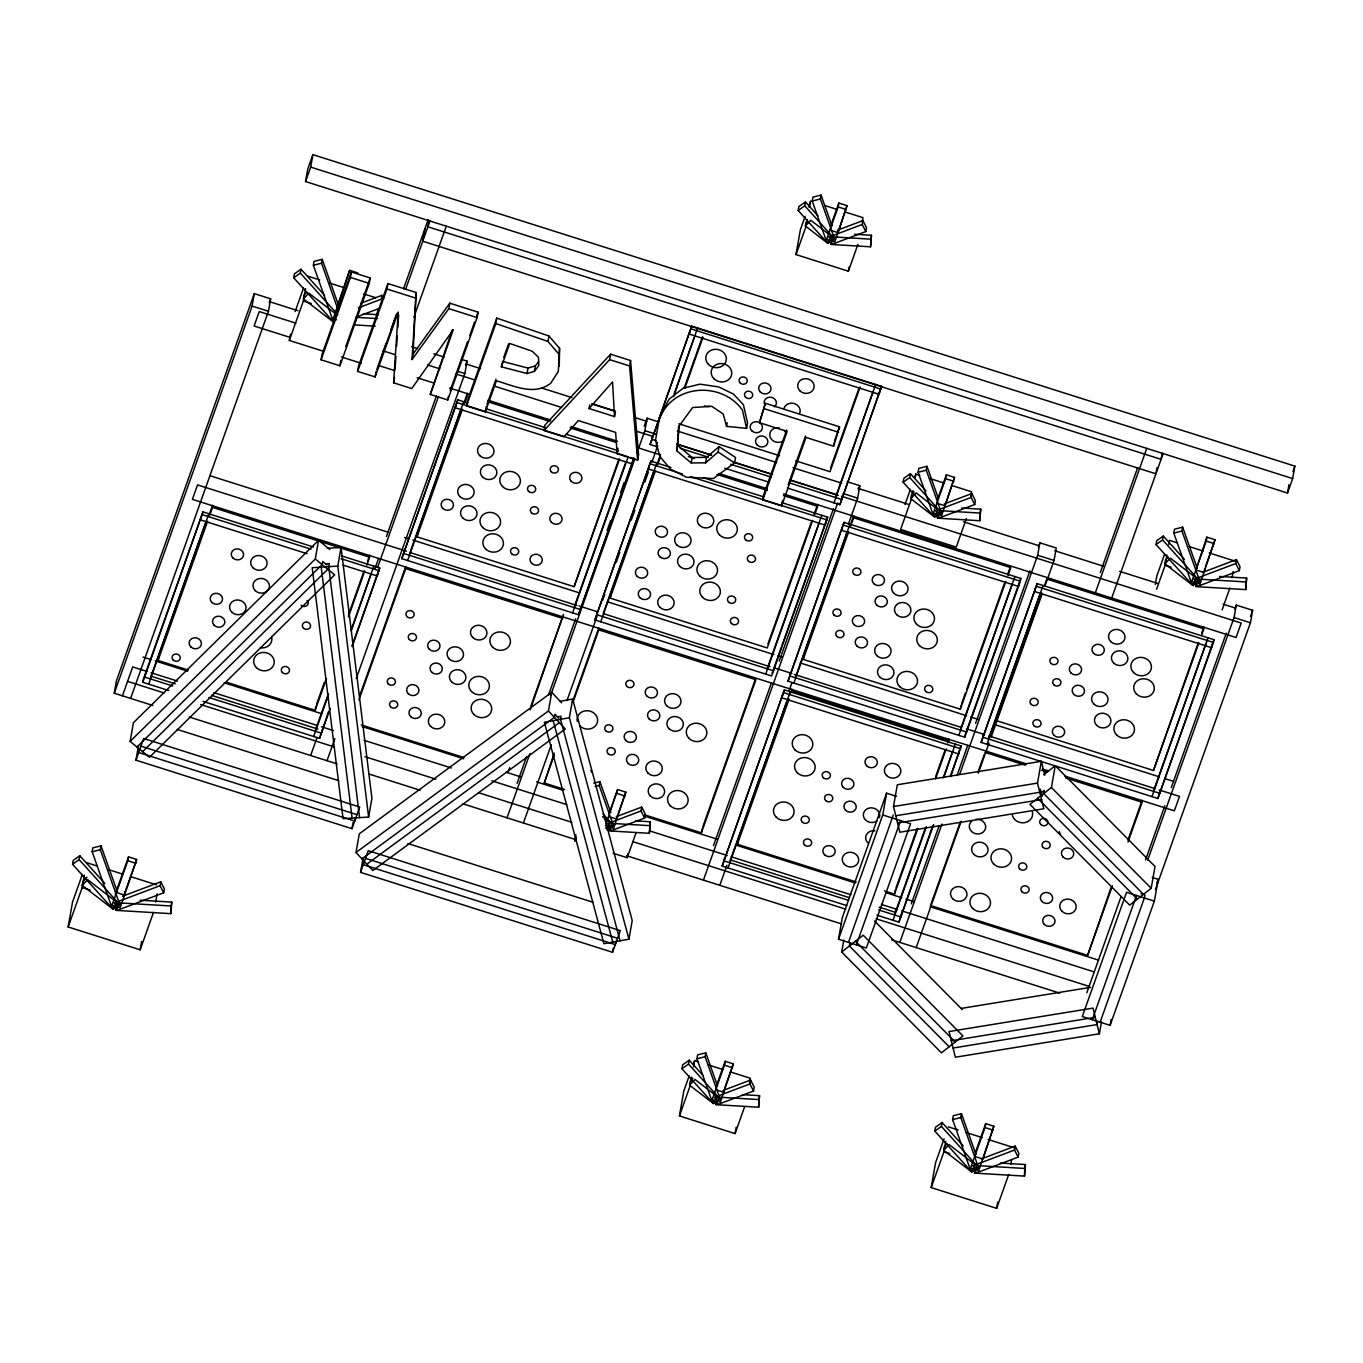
<?xml version="1.0" encoding="UTF-8"?>
<svg xmlns="http://www.w3.org/2000/svg" width="1363" height="1363" viewBox="0 0 1363 1363"><rect width="100%" height="100%" fill="white"/><g stroke="black" fill="none" stroke-linecap="round" stroke-linejoin="round"><path stroke-width="1.5" d="M559.563 348.349L558.302 371.554L550.635 383.327C534.177 396.139 513.834 385.712 496.405 380.822L485.33 411.899L466.487 405.918L467.441 400.466L496.779 318.09L548.999 336.031L559.563 348.349L559.256 366.119M171.789 902.102L170.869 913.653L115.94 910.365L116.162 902.715L171.108 905.986L171.789 902.102L140.099 900.21M170.869 913.653L171.108 905.986M649.572 825.654L609.636 823.269L609.397 830.919L649.35 833.304L650.27 821.753L635.55 820.884M650.27 821.753L649.35 833.304M759.566 1095.665L758.646 1107.216L716.205 1104.694L716.427 1097.028L758.884 1099.566L759.566 1095.665L742.579 1094.659M758.646 1107.216L758.884 1099.566M870.77 239.155L830.817 236.77L830.595 244.42L870.548 246.805L871.451 235.254L854.635 234.249M871.451 235.254L870.548 246.805M980.747 509.166L979.844 520.717L937.386 518.179L937.625 510.529L980.065 513.067L980.747 509.166L961.648 508.024M979.844 520.717L980.065 513.067M1025.436 1164.547L1024.516 1176.099L974.579 1173.117L974.801 1165.467L1024.737 1168.449L1025.436 1164.547L1000.459 1163.065M1024.516 1176.099L1024.737 1168.449M1245.935 581.95L1195.998 578.968L1195.76 586.618L1245.714 589.6L1246.617 578.048L1219.561 576.447M1246.617 578.048L1245.714 589.6M412.086 359.508L416.124 292.5L387.91 283.555L358.588 365.931L357.617 371.383L375.132 376.938L398.217 312.093L393.6 382.799L411.745 388.557L453.351 329.573L430.265 394.435L447.78 399.972L477.101 317.596L478.072 312.161L449.807 303.182L413.04 354.073L412.086 359.508L448.836 308.634L449.807 303.182M413.04 354.073L416.124 292.5M677.002 451.051L678.57 426.789L692.608 407.537L711.793 406.31L723.242 414.062L726.547 426.363L746.6 428.357L747.554 422.905L743.414 404.709L733.498 394.094L718.778 386.939L700.037 384.162L683.084 388.285L669.182 399.103L659.675 416.414L655.518 440.198L659.76 456.315L670.392 469.042L686.339 477.22L713.462 478.532L734.572 462.926L735.526 457.491L719.068 446.57L706.579 457.372L705.625 462.824L691.194 462.943L677.002 451.051L679.268 425.375M395.1 369.032L395.917 356.561M396.599 346.151L397.28 335.758M397.826 327.444L398.643 314.955M79.804 855.725L79.122 859.61L119.348 904.197L112.754 908.882L72.546 864.278L73.227 860.394L79.804 855.725L104.781 883.394M153.491 912.375L140.168 949.807L68.15 926.959L72.529 902.067L82.359 874.484M152.86 705.472L114.253 693.222L116.451 680.767L254.302 293.624L270.658 298.821L268.477 311.275L130.609 698.401M82.206 885.388L87.658 879.663L118.785 903.686L113.333 909.411L82.206 885.388L82.904 881.486L86.993 877.193M68.15 926.959L82.189 887.552L84.37 875.114M101.015 845.827L100.334 849.711L120.131 905.509L111.97 907.571L92.173 851.773L92.854 847.871L101.015 845.827L117.286 891.658M318.584 540.31L315.296 558.983L334.668 574.845L149.487 757.266L130.132 741.404L133.421 722.731L318.584 540.31L329.88 549.562M168.808 690.547L142.791 682.301L143.285 679.507L202.968 511.926L313.473 546.989M145.142 674.293L144.648 677.104L172.777 686.015M135.959 760.162L143.66 738.49L359.696 807.032L351.978 828.687L135.959 760.162L138.515 745.646M139.23 749.394L138.685 752.512L354.704 821.037L355.249 817.919M117.167 888.642L116.485 892.526L124.68 895.133L125.362 891.232L123.42 896.684M188.264 670.085L158.04 660.493L158.755 656.455M115.94 910.365L116.622 906.48M127.815 860.752L128.497 856.867L136.675 859.457L120.148 907.843L111.97 905.236L127.815 860.752L135.993 863.341M201.111 517.139L200.617 519.933L307.067 553.702M142.791 682.301L202.968 511.926M208.846 513.8L148.686 684.175M114.253 693.222L252.104 306.079L254.302 293.624M140.168 949.807L141.616 941.509M155.655 902.102L157.12 893.804M160.084 885.694L114.253 902.988L117.848 910.092L163.679 892.782L160.084 885.694L160.766 881.81L122.585 896.224M163.679 892.782L164.361 888.897L160.766 881.81M305.551 181.552L307.748 169.097L312.894 154.649L1294.85 466.129L1292.652 478.583L1287.507 493.031L305.551 181.552L310.696 167.104L312.894 154.649M333.952 322.367L293.727 277.779L294.408 273.895L301.002 269.227L324.581 295.362M293.727 277.779L300.32 273.111L301.002 269.227M323.338 351.245L289.331 340.46L290.438 334.242M334.514 322.895L303.404 298.889L304.085 294.987L306.811 292.125M289.331 340.46L303.37 301.053L305.568 288.598M333.168 321.072L313.354 265.274L314.052 261.372L322.213 259.328L338.484 305.159M338.501 311.037L321.532 263.212L322.213 259.328M321.089 359.798L322.043 354.346L351.381 271.97L370.225 277.95L369.254 283.385L339.932 365.778L321.089 359.798L350.41 277.422L351.381 271.97M337.683 306.028L349.678 270.351L357.856 272.958M349.678 270.351L333.151 318.738L336.422 319.777M339.932 365.778L340.886 360.326M376.835 315.603L377.943 309.367M360.956 303.233L381.964 295.311L381.265 299.196L358.35 307.851M337.768 566.105L312.195 567.707L343.05 818.652L368.623 817.067L337.768 566.105L341.057 547.432L327.29 548.301M357.617 371.383L386.956 289.007L387.91 283.555M226.531 682.216L315.16 710.327L315.875 706.29M375.132 376.938L376.086 371.486M203.002 701.4L319.555 738.371L328.568 711.622M321.889 730.364L321.395 733.175L208.931 697.481M393.6 382.799L394.554 377.347M424.932 228.78L422.734 241.234L1155.926 473.796L1157.034 467.577M428.97 220.55L427.88 226.786L1161.072 459.348L1162.179 453.129M373.82 566.122L351.313 630.779M377.858 573.193L377.364 576.004L343.22 565.168M352.233 646.607L379.715 567.996L341.636 555.917M351.978 828.687L353.085 822.468M430.265 394.435L452.209 330.033M630.132 457.457L634.068 458.718L578.508 614.73L401.761 558.66L457.798 399.836L467.713 402.988M404.112 550.652L403.618 553.463L580.365 609.517L580.859 606.722M551.742 692.302L548.454 710.975L565.27 729.001L372.798 870.531L355.999 852.505L359.287 833.815L551.742 692.302L561.556 702.814M619.552 459.075L574.113 586.686L417.01 536.852L417.725 532.797M368.623 817.067L371.912 798.377L341.057 547.432M360.548 872.354L368.249 850.682L620.284 930.622L612.583 952.294L360.548 872.354L363.103 857.821M363.819 861.569L363.274 864.687L615.309 944.644L615.855 941.526M447.78 399.972L448.41 396.343M455.958 405.05L455.463 407.844L632.211 463.914L632.705 461.103M401.761 558.66L457.798 399.836M356.288 678.467L464.868 373.564L467.049 361.11L461.597 359.389M463.693 401.71L407.656 560.517M466.487 405.918L495.825 323.542L496.779 318.09M485.33 411.899L486.301 406.447M501.38 366.834L509.711 343.459L532.166 351.194L538.453 357.259L538.794 365.625L534.381 371.349L527.055 373.53L501.38 366.834L502.027 363.188M527.055 373.53L528.009 368.078L535.335 365.914L538.658 361.604M534.381 371.349L535.335 365.914M558.591 353.801L548.028 341.483L548.999 336.031M543.973 430.487L544.927 425.052L610.607 354.193L630.541 360.514L638.583 454.748L637.611 460.2L617.115 453.692L615.633 432.395L578.321 420.571L563.958 436.841L543.973 430.487L609.653 359.645L610.607 354.193M591.985 403.704L615.48 411.149L614.526 416.601L589.055 408.525L589.702 404.896M530.224 709.936L563.515 614.423M574.113 586.686L618.853 459.024M564.418 789.398L544.28 783.009L554.196 753.109M578.508 614.73L633.846 457.917M637.611 460.2L629.587 365.966L630.541 360.514M569.376 717.722L544.365 722.254L603.928 943.724L628.939 939.192L569.376 717.722L572.647 699.049L560.159 701.315M617.115 453.692L618.069 448.257M781.544 502.538L827.682 517.173L771.628 675.98L594.881 619.909L650.918 461.103L670.903 467.441M597.215 611.919L596.721 614.713L773.485 670.783L773.98 667.972M812.672 520.342L767.233 647.953L610.13 598.101L610.828 594.064M637.032 452.737L644.886 430.674L647.084 418.22L657.988 421.678M575.919 834.872L574.828 841.107L576.191 837.274M657.375 442.379L655.944 446.365L650.066 444.491L691.705 326.132L881.554 386.342L839.898 504.702L787.473 488.073M652.4 436.484L651.906 439.295L655.944 440.573M649.078 466.299L648.584 469.093L825.331 525.164L825.825 522.37M594.881 619.909L650.918 461.103M605.428 828.125L613.606 826.063L599.192 785.48L599.89 781.595L593.757 783.129M656.813 462.977L600.776 621.784M689.848 331.328L689.354 334.122L879.203 394.35L879.697 391.539M650.066 444.491L691.705 326.132M697.6 327.989L673.68 396.548M606.075 823.951L617.626 789.552L625.821 792.142L613.606 828.397L605.428 825.791M617.575 815.261L616.894 819.146L608.716 816.556M691.194 462.943L692.165 457.491L677.973 445.616M613.094 853.238L627.201 857.719L627.934 853.562M612.583 952.294L613.299 948.137M641.036 810.968L607.711 823.542L611.323 830.646L644.648 818.056L641.036 810.968L641.734 807.083L616.246 816.693M644.648 818.056L645.329 814.171L641.734 807.083M628.939 939.192L632.228 920.519L572.647 699.049M705.625 462.824L718.114 452.022L719.068 446.57M726.547 426.363L727.178 422.734M762.786 499.897L787.15 431.458L759.464 422.666L765.376 403.295L839.557 426.823L833.628 446.195L805.993 437.438L781.629 505.877L762.786 499.897L763.74 494.462L786.724 429.924M805.431 201.928L804.749 205.83L834.003 238.252L827.409 242.921L798.156 210.498L798.837 206.614L805.431 201.928L817.97 215.831M759.464 422.666L765.376 403.295M857.906 244.454L848.382 271.203L796.009 254.591L800.388 229.7L805.158 216.325M805.346 225.985L810.798 220.261L833.423 237.724L827.971 243.449L805.346 225.985L806.027 222.101M806.589 223.856L807.322 219.716M809.503 207.261L810.593 201.043L808.566 206.767M821.071 195.096L820.39 198.981L834.786 239.564L826.625 241.626L812.229 201.043L812.91 197.141L821.071 195.096L832.043 226.019M644.989 814.955L701.4 832.844L702.115 828.806M689.218 1060.175L688.536 1064.06L719.613 1098.527L713.019 1103.195L681.943 1068.745L682.624 1064.844L689.218 1060.175L703.342 1075.833M781.629 505.877L782.583 500.425M846.747 905.594L722.151 866.084L784.372 689.934L961.119 745.987L950.71 776.689M838.143 206.937L838.824 203.053L847.002 205.643L834.803 241.898L826.608 239.292L838.143 206.937L846.321 209.527M724.503 858.077L724.009 860.871L848.536 900.381M744.556 1106.943L735.066 1133.59L679.421 1115.939L683.8 1091.03L689.218 1075.816M689.542 1085.169L694.994 1079.445L719.034 1097.999L713.599 1103.723L689.542 1085.169L690.223 1081.268L692.949 1078.406M690.99 1081.336L691.723 1077.179M693.546 1066.803L694.653 1060.584L698.623 1061.845M705.778 1052.832L705.097 1056.717L720.397 1099.839L712.236 1101.883L696.936 1058.761L697.617 1054.877L705.778 1052.832L717.602 1086.141M856.237 881.963L737.4 844.276L738.116 840.221M848.382 271.203L849.115 267.063M862.234 221.794L862.966 217.654L844.839 211.895M862.234 224.469L828.908 237.043L832.503 244.13L865.829 231.557L862.234 224.469L862.915 220.585L837.427 230.194M782.515 695.13L782.021 697.924L958.785 753.995L959.279 751.2M722.151 866.084L784.372 689.934M865.829 231.557L866.51 227.672L862.915 220.585M788.001 681.176L844.038 522.353L1020.802 578.423L1020.308 581.234L964.748 737.247L788.001 681.176L844.038 522.353M790.336 673.169L789.841 675.98L966.606 732.033L967.1 729.239M716.205 1104.694L716.887 1100.793M724.469 1065.185L725.15 1061.283L733.328 1063.89L720.414 1102.156L712.219 1099.566L724.469 1065.185L732.647 1067.774M790.267 691.791L728.046 867.941M833.628 446.195L834.275 442.566M821.787 515.299L765.733 674.106M1005.792 581.592L960.353 709.203L803.25 659.368L803.949 655.313M839.898 504.702L881.554 386.342M842.249 496.711L841.755 499.505L789.245 482.86M735.066 1133.59L736.156 1127.354M842.198 527.566L841.704 530.36L1018.451 586.431L1018.945 583.62M749.565 1082.375L750.297 1078.235L730.415 1071.931M749.923 1083.943L714.519 1097.317L718.114 1104.405L753.535 1091.047L749.923 1083.943L750.621 1080.058L723.072 1090.451M849.933 524.227L793.896 683.033M875.659 384.468L834.02 502.845M848.365 524.227L857.651 498.159L859.832 485.705L847.105 481.667M753.535 1091.047L754.216 1087.146L750.621 1080.058M910.399 473.677L909.717 477.561L940.794 512.028L934.217 516.696L903.124 482.229L903.822 478.345L910.399 473.677L925.937 490.901M910.74 498.654L916.192 492.929L940.231 511.5L934.779 517.224L910.74 498.654L911.421 494.769L914.147 491.907M911.813 496.899L912.92 490.68M915.101 478.226L915.834 474.085L919.804 475.346M926.976 466.316L926.295 470.218L941.594 513.34L933.416 515.384L918.117 472.262L918.798 468.378L926.976 466.316L938.102 497.682M886.58 793.181L882.747 814.972L910.569 823.797L866.34 948.035L838.518 939.209L842.351 917.418L886.58 793.181L896.513 796.333M841.687 952.038L863.171 935.188L962.942 1035.965L941.458 1052.815L841.687 952.038L843.782 940.163M849.933 942.872L849.388 945.99L949.159 1046.767M937.386 518.179L938.085 514.294M945.649 478.686L946.348 474.784L954.526 477.391L941.594 515.657L933.416 513.067L945.649 478.686L953.844 481.275M1041.332 761.304L1037.499 783.095L1043.837 808.77L899.836 832.214L893.498 806.538L897.331 784.747L1041.332 761.304L1044.757 775.121M893.276 815.023L848.502 942.361M884.451 890.908L894.52 894.111L895.218 890.056M970.746 495.876L971.478 491.736L951.613 485.432M971.12 497.444L935.7 510.818L939.311 517.906L974.715 504.531L971.12 497.444L971.802 493.559L944.252 503.952M876.92 915.169L898.916 922.138L932.752 825.688M901.25 914.147L900.756 916.941L878.658 909.939M974.715 504.531L975.397 500.647L971.802 493.559M960.353 709.203L961.068 705.165M955.242 744.13L944.099 776.808M964.748 737.247L965.243 734.436M981.121 742.426L1037.158 583.62L1213.922 639.69L1213.428 642.484L1157.869 798.497L981.121 742.426L1037.158 583.62M983.456 734.436L982.962 737.23L1159.726 793.3L1160.22 790.489M1014.907 576.549L958.853 735.373M942.106 1122.533L941.424 1126.417L977.987 1166.967L971.393 1171.635L934.831 1131.086L935.512 1127.201L942.106 1122.533L963.198 1145.925M959.825 773.911L1037.669 555.269L1039.867 542.815L1056.24 548.011L1054.042 560.449L1044.757 586.533M1035.318 588.816L1034.824 591.61L1211.571 647.681L1212.065 644.886M1008.705 1174.514L996.66 1208.351L931.185 1187.582L935.58 1162.673L944.082 1138.804M943.673 1150.321L949.125 1144.596L977.424 1166.438L971.972 1172.163L943.673 1150.321L944.372 1146.436L947.098 1143.574M1043.053 585.494L986.999 744.3M931.185 1187.582L943.946 1151.752L945.769 1141.376M961.46 1113.656L960.779 1117.541L978.77 1168.278L970.609 1170.323L952.601 1119.602L953.299 1115.701L961.46 1113.656L975.993 1154.631M974.579 1173.117L975.261 1169.233M985.006 1127.559L985.688 1123.657L993.866 1126.247L978.787 1170.596L970.609 1168.006L985.006 1127.559L993.184 1130.148M1051.418 787.507L1055.252 765.716L1155.023 866.493L1151.19 888.284L1129.706 905.134L1029.934 804.357L1051.418 787.507L1151.19 888.284M996.66 1208.351L997.75 1202.115M1010.869 1164.223L1011.602 1160.066M1014.549 1150.031L972.892 1165.757L976.487 1172.844L1018.161 1157.119L1014.549 1150.031L1015.231 1146.13L981.513 1158.857M1018.161 1157.119L1018.843 1153.234L1015.231 1146.13M1163.286 536.034L1162.605 539.918L1199.167 580.451L1192.591 585.136L1156.028 544.587L1156.71 540.702L1163.286 536.034L1184.396 559.409M960.268 822.008L930.52 905.526L1087.64 955.361L1110.998 887.688M1155.296 584.471L1156.761 576.174L1164.564 554.281M1164.871 563.822L1170.323 558.097L1198.605 579.939L1193.153 585.664L1164.871 563.822L1165.552 559.937L1168.278 557.075M1156.625 589.14L1165.144 565.253L1166.967 554.877M1168.79 544.501L1169.522 540.361L1177.462 542.866M1182.641 527.157L1181.96 531.042L1199.968 581.762L1191.79 583.824L1173.799 533.086L1174.48 529.202L1182.641 527.157L1197.191 568.115M1097.641 1021.449L1097.096 1024.567L953.095 1048.028M1099.379 1033.784L1093.041 1008.109L949.023 1031.552L955.361 1057.228L1099.379 1033.784L1101.474 1021.892M996.353 720.618L1153.473 770.47L1198.213 642.791M1110.112 1025.351L1154.359 901.13L1126.537 892.305L1082.29 1016.525L1110.112 1025.351L1111.169 1019.405M1157.869 798.497L1213.922 639.69M1206.187 541.043L1206.868 537.158L1215.063 539.748L1199.968 584.097L1191.79 581.49L1206.187 541.043L1214.382 543.65M1204.773 568.644L1204.091 572.528L1195.896 569.938L1206.868 537.158M1154.359 901.13L1158.192 879.339L1152.229 877.448M1208.027 637.816L1151.974 796.622M1232.067 577.725L1233.157 571.489M1235.747 563.532L1194.073 579.258L1197.685 586.346L1239.342 570.62L1235.747 563.532L1236.428 559.631L1202.694 572.358M1239.342 570.62L1240.023 566.718L1236.428 559.631M1147.646 860.274L1234.06 617.558L1236.258 605.104L1252.631 610.3L1250.433 622.755L1155.432 889.545M1287.507 493.031L1288.972 484.734M122.431 695.812L132.722 666.916L146.931 671.431M269.244 302.825L270.658 298.821M150.612 677.377L206.017 521.773M209.033 515.248L212.577 505.315M158.04 660.493L207.619 521.296M209.732 515.333L212.577 507.377L369.68 557.211L366.851 565.168M295.124 311.616L303.54 287.985M115.242 894.094L128.497 856.867M126.06 889.255L136.675 859.457M345.776 346.594L370.225 277.95M403.516 288.888L428.135 219.75M376.784 369.526L385.882 343.987M390.789 330.221L396.377 314.512M380.635 359.457L397.042 313.371M405.612 289.314L429.941 221.01M413.892 317.221L446.297 226.19M316.574 704.296L324.36 682.42M348.451 614.815L364.023 571.063M367.567 561.113L369.68 555.15M315.16 710.327L326.49 678.518M348.434 616.86L364.722 571.131M315.569 729.716L328.364 693.801M351.092 629.962L370.975 574.113M313.66 736.497L328.585 694.602M374.978 568.541L378.556 558.523M386.411 536.46L436.399 396.037M310.645 755.511L317.068 737.468M377.79 566.957L438.494 396.463M352.012 645.789L379.715 567.996M319.555 738.371L330.204 708.453M450.131 390.619L467.594 341.568M469.69 335.69L474.58 321.958M476.675 316.08L478.072 312.161M465.635 365.131L467.049 361.11M327.018 760.707L334.872 738.644M409.564 553.719L460.847 409.718M359.662 695.829L405.697 566.565M463.863 403.192L467.424 393.226M358.946 699.883L405.697 568.627L562.8 618.461M417.01 536.852L462.449 409.241M464.579 403.261L467.407 395.287M486.983 404.504L495.979 379.255M503.731 357.481L508.586 343.851M530.94 705.898L562.8 616.417M508.28 771.594L509.694 767.608M574.539 606.058L625.821 462.04M572.613 612.856L628.173 456.844L457.321 402.647M517.088 783.299L526.374 757.215M548.505 695.028L575.646 618.802M607.08 530.548L610.658 520.513M620.659 492.435L624.22 482.4M644.222 426.244L647.084 418.22M507.036 817.817L529.9 753.62M550.601 695.454L634.885 458.752M674.174 393.737L694.04 337.956M523.409 822.996L551.265 744.777M566.974 700.633L597.693 614.389M602.685 600.35L604.831 594.336M616.263 562.238L619.824 552.202M631.256 520.104L634.834 510.086M644.835 481.991L648.396 471.973M651.974 461.938L657.682 445.888M603.4 612.975L653.967 470.968M572.613 701.417L598.817 627.832M656.983 464.459L660.544 454.492M684.107 388.285L702.354 337.053M544.28 783.009L554.196 755.17M573.312 701.485L598.8 629.893L755.92 679.728L701.4 832.844M610.13 598.101L655.569 470.491M657.699 464.51L660.527 456.537M684.805 388.387L703.035 337.172M796.009 254.591L806.215 225.934M609.397 812.655L617.626 789.552M618.274 813.336L625.821 792.142M831.277 224.231L838.824 203.053M847.002 205.643L838.092 232.647L829.897 230.057M627.201 857.719L636.044 832.878M788.155 484.785L805.567 435.904M834.582 440.76L839.557 426.823M702.814 826.813L755.221 679.66M767.948 643.898L811.258 522.268M814.103 514.294L817.647 504.327M830.697 467.662L858.758 388.864M814.801 514.345L817.647 506.372L783.401 495.519M860.155 387.007L829.999 471.7L795.753 460.847M766.943 669.318L818.942 523.307M772.122 673.186L827.682 517.173M835.928 496.047L872.814 392.442M713.479 845.588L771.339 683.119M779.193 661.055L833.475 508.603M703.427 880.106L837.717 502.998M858.417 489.726L859.832 485.705M719.8 885.303L726.939 865.232M789.075 690.717L791.937 682.71M729.955 861.16L786.724 701.758M795.805 676.235L847.087 532.234M790.506 693.068L791.937 689.082M850.103 525.709L853.647 515.742M737.4 844.276L789.092 699.1M803.25 659.368L848.689 531.757M850.819 525.777L853.647 517.804L1010.767 567.638L1007.921 575.612M693.29 1064.384L694.653 1060.584M679.421 1115.939L690.274 1085.476M904.998 504.531L910.416 489.3M914.488 477.885L915.834 474.085M911.455 498.977L900.619 529.44L956.264 547.091L966.418 518.536M716.41 1085.851L725.15 1061.283M724.588 1088.441L733.328 1063.89M937.591 499.352L946.348 474.784M954.526 477.391L945.087 505.826L936.909 503.237M838.518 939.209L882.747 814.972M856.356 944.866L900.585 820.628M895.934 888.08L917.18 828.414M935.597 776.706L944.798 750.86M947.626 742.903L949.04 738.933M961.784 703.155L965.328 693.188M966.742 689.201L1004.378 583.534M1007.921 573.567L1010.051 567.57M894.52 894.111L917.878 828.483M935.58 778.767L946.212 748.934M894.929 913.483L925.443 827.818M943.179 778L952.396 752.103M960.779 728.575L1012.062 584.557M893.021 920.281L926.363 826.625M950.488 775.888L961.119 745.987M965.856 732.698L1020.802 578.423M898.916 922.138L933.672 824.513M911.302 903.873L939.158 825.654M957.013 775.496L967.73 745.408M975.584 723.344L1029.866 570.893M1038.436 546.819L1039.867 542.815M899.819 942.412L941.969 824.053M988.925 737.502L1040.208 593.484M977.97 772.293L984.342 754.386M997.069 718.625L1041.809 593.007M1044.637 585.034L1046.767 579.054L1203.887 628.888L1201.757 634.868M916.192 947.592L961.188 821.225M978.327 773.077L989.044 742.988M991.191 736.974L1041.894 594.558M1100.333 572.477L1137.679 467.594M1095.324 592.837L1146.76 448.393M1111.697 598.033L1163.133 453.572M975.397 1152.553L985.688 1123.657M993.866 1126.247L982.893 1159.044L974.715 1156.437M1205.454 566.718L1215.063 539.748M1128.002 839.949L1142.16 800.183M1201.757 632.824L1203.887 626.844M1087.64 955.361L1112.412 885.763M1128.002 842.01L1142.16 802.245L1065.61 777.966M1153.473 770.47L1198.912 642.859M1153.899 789.824L1205.88 643.813M1222.1 609.908L1229.886 588.015M1086.839 992.741L1121.085 896.564M1145.55 859.866L1164.837 805.703M1171.26 787.644L1226.257 633.199M1234.827 609.125L1236.258 605.104M1092.274 1019.694L1136.521 895.457M1292.925 471.547L1294.85 466.129M1100.128 1022.182L1144.375 897.961L1144.92 894.844L1140.984 893.6M1250.484 616.315L1252.631 610.3M1156.761 883.343L1158.192 879.339M658.704 421.866C669.352 384.247 721.283 380.021 742.443 410.144L746.6 428.357M589.055 408.525L612.549 381.947L614.526 416.601M303.404 298.889L308.856 293.164L336.695 314.649M606.791 829.948L612.243 824.24L602.548 816.744M130.132 741.404L315.296 558.983M136.964 747.009L322.145 564.589L322.69 561.471L326.95 564.964M142.655 751.66L327.819 569.24M1043.683 774.797L1055.252 765.716M1041.213 792.823L1044.245 790.438L1043.7 793.556L1143.472 894.332M355.999 852.505L548.454 710.975M361.928 858.86L554.4 717.347L554.945 714.229L558.643 718.199M366.868 864.159L559.324 722.629M798.156 210.498L804.749 205.83M72.546 864.278L79.122 859.61M903.124 482.229L909.717 477.561M607.864 828.261L612.805 824.751L603.059 813.95M1156.028 544.587L1162.605 539.918M681.943 1068.745L688.536 1064.06M934.831 1131.086L941.424 1126.417M356.237 317.102L379.153 308.447M313.354 265.274L321.532 263.212M812.229 201.043L820.39 198.981M918.117 472.262L926.295 470.218M1173.799 533.086L1181.96 531.042M92.173 851.773L100.334 849.711M595.12 786.519L599.192 785.48M696.936 1058.761L705.097 1056.717M952.601 1119.602L960.779 1117.541M557.416 716.87L561.079 716.205L560.534 719.323L620.097 940.794M893.498 806.538L1037.499 783.095M895.764 815.756L1039.782 792.312L1040.327 789.194L1042.116 796.435M897.553 823.013L1041.571 799.553M961.205 1008.399L1090.604 987.34M951.306 1040.77L1095.307 1017.309M325.536 563.805L329.284 563.566L328.739 566.684L359.593 817.63M692.165 457.491L706.579 457.372M363.393 313.831L378.181 314.717M356.373 317.34L377.5 318.601M354.039 324.871L375.166 326.132M528.009 368.078L502.334 361.382M824.7 205.506L836.78 209.34M310.696 167.104L1292.652 478.583M691.211 328.926L881.06 389.137M350.41 277.422L369.254 283.385M386.956 289.007L415.17 297.952M448.836 308.634L477.101 317.596M495.825 323.542L548.028 341.483M609.653 359.645L629.587 365.966M764.422 408.747L838.586 432.258M1189.354 546.648L1203.239 551.044M1209.202 552.935L1234.98 561.113M307.748 276.161L319.76 279.96M329.761 283.129L343.766 287.576M363.768 293.914L375.762 297.73M929.753 478.498L943.656 482.911M1165.144 565.253L1171.09 567.144M303.37 301.053L311.377 303.591M678.927 423.791L779.636 455.736M269.567 301.683L297.969 310.696M411.592 346.73L417.674 348.672M433.911 353.818L444.048 357.038M466.367 364.108L480.56 368.606M541.435 387.927L571.864 397.57M592.155 404.01L614.474 411.081M634.766 417.521L646.931 421.388M677.36 431.032L776.774 462.568M793.01 467.73L841.704 483.166M857.923 488.312L908.661 504.412M963.437 521.773L1038.504 545.592M1054.723 550.737L1103.417 566.19M1119.653 571.336L1158.192 583.568M1223.122 604.15L1235.304 608.017M252.104 306.079L268.477 311.275M457.593 371.264L464.868 373.564M644.886 430.674L655.807 434.133M843.101 493.542L857.651 498.159M1037.669 555.269L1054.042 560.449M1234.06 617.558L1250.433 622.755M295.788 323.15L259.26 311.565L254.114 326.013L290.234 337.462M383.02 350.819L395.202 354.687M427.658 364.977L439.823 368.845M456.06 373.99L474.324 379.783M494.599 386.206L561.556 407.452M636.623 431.27L652.86 436.416M677.207 444.134L711.69 455.072M734.01 462.159L772.565 474.375M790.813 480.168L837.478 494.973M841.533 496.268L1241.216 623.044L1236.071 637.492L783.555 493.951M676.644 444.168L710.975 455.072M733.192 462.108L771.56 474.29M789.739 480.049L838.211 495.433M680.188 448.257L708.453 457.235M730.67 464.272L771.066 477.084M688.332 456.622L694.397 458.547M724.741 468.173L769.26 482.298M378.505 365.454L394.861 370.651M417.129 377.721L433.332 382.85M449.517 387.995L469.775 394.418M487.988 400.194L550.754 420.094M570.995 426.517L617.558 441.288M637.799 447.711L660.067 454.782M718.778 473.404L767.369 488.806M487.562 401.676L550.005 421.474M570.143 427.863L616.468 442.566M716.938 474.426L767.284 490.407M341.346 356.953L361.348 363.308M485.824 408.73L546.188 427.88M566.292 434.252L618.615 450.846M703.087 477.646L763.45 496.796M650.424 463.897L682.471 474.068M690.53 476.624L827.188 519.967M843.544 525.164L1020.308 581.234M1036.664 586.414L1213.428 642.484M209.868 475.67L388.404 532.303M404.641 537.465L408.696 538.743M412.75 540.038L579.122 592.803M607.523 601.816L773.894 654.581M777.949 655.876L782.004 657.153M800.268 662.946L966.623 715.728M970.677 717.006L978.804 719.579M995.024 724.724L1159.368 776.859M1165.45 778.784L1173.577 781.374M406.498 551.197L197.533 484.904L192.387 499.352L1026.237 763.859M410.127 552.56L576.839 605.445M578.951 605.905L597.215 611.697M603.298 613.623L769.959 666.711M773.724 667.683L791.988 673.475M794.356 674.446L961.068 727.331M966.469 728.813L984.733 734.606M988.788 735.901L1155.143 788.666M1159.197 789.961L1179.489 796.384L1174.344 810.832L1064.793 776.092M1042.474 769.005L1048.556 770.93M791.92 691.143L949.04 740.978M985.04 752.41L1025.334 765.188M1041.451 770.299L1047.483 772.208M783.878 692.728L960.642 748.798M202.474 514.737L310.968 549.153M341.142 558.728L379.221 570.79M616.945 793.436L625.123 796.026M361.229 724.946L463.965 757.538M143.03 657.051L151.14 659.624M155.195 660.902L187.668 671.209M224.179 682.795L321.566 713.684M362.149 726.547L463.59 758.731M506.184 772.242L520.393 776.757M536.63 781.902L563.004 790.267M644.154 816.011L717.194 839.182M735.458 844.958L855.146 882.934M885.592 892.595L901.812 897.74M905.867 899.018L913.994 901.59M930.213 906.753L1098.612 960.165M150.986 672.709L177.36 681.074M213.872 692.66L317.34 725.491M321.412 726.769L333.577 730.636M364.006 740.296L451.255 767.965M491.822 780.829L566.889 804.647M650.083 831.038L727.178 855.487M731.232 856.765L850.938 894.741M881.367 904.402L897.604 909.547M901.659 910.825L1094.387 971.972M151.174 676.218L175.265 683.851M211.418 695.317L317.886 729.086M730.534 859.985L849.03 897.57M879.152 907.128L895.218 912.222M127.577 681.364L164.105 692.949M200.617 704.535L334.514 747.009M364.96 756.669L435.956 779.193M478.566 792.704L571.898 822.315M632.756 841.618L845.793 909.189M876.222 918.849L1089.241 986.42M189.27 717.023L337.121 763.91M369.492 774.184L420.06 790.216M462.534 803.693L575.987 839.693M626.554 855.725L841.158 923.79M891.726 939.84L1059.801 993.15M177.241 729.426L338.757 780.658M140.934 746.157L356.97 814.682M407.844 843.51L593.331 902.357M365.523 858.332L617.558 938.272M948.324 1126.86L958.257 1129.995M966.18 1132.517L982.059 1137.56M988.005 1139.434L1013.799 1147.612M86.568 862.66L96.569 865.829M108.563 869.628L122.568 874.075M130.575 876.613L156.575 884.86M708.556 1064.997L722.475 1069.41M943.946 1151.752L949.892 1153.643M82.189 887.552L90.179 890.09M715.728 1089.736L723.906 1092.342M718.114 452.022L734.572 462.926M1037.635 798.309L1137.406 899.086M874.45 920.911L962.312 1009.659M855.453 941.237L955.224 1042.014M300.32 273.111L337.768 314.632M381.964 295.311L383.753 298.855M599.89 781.595L610.863 812.518M553.191 720.652L612.771 942.123M321.225 567.144L352.097 818.09M271.646 637.1A10.325 9.166 10 0 1 260.248 647.817M307.152 600.436A4.123 3.663 10 0 1 306.914 605.615A4.123 3.663 10 0 1 301.087 605.189M577.316 721.555A10.325 9.166 10 0 1 588.697 710.839A10.325 9.166 10 0 1 596.5 724.486A10.325 9.166 10 0 1 579.786 725.866M590.775 770.487A4.123 3.663 10 0 1 591.763 772.225M867.822 842.828A8.263 7.343 10 0 1 866.578 834.412A8.263 7.343 10 0 1 874.961 830.817M877.108 820.799A8.263 7.343 10 0 1 863.938 817.732A8.263 7.343 10 0 1 871.178 807.816A8.263 7.343 10 0 1 879.408 817.664M1032.387 811.956A10.325 9.166 10 0 1 1024.584 822.656A10.325 9.166 10 0 1 1012.3 815.227M975.704 819.384A8.263 7.343 10 0 1 985.653 827.869A8.263 7.343 10 0 1 973.693 833.014A8.263 7.343 10 0 1 971.921 821.003M1060.704 834.173A6.202 5.503 10 0 1 1059.221 831.583M764.234 403.669A6.202 5.503 10 0 1 772.122 397.502A6.202 5.503 10 0 1 774.44 406.907M709.748 406.327A10.325 9.166 10 0 1 704.415 405.918M784.1 408.048A8.263 7.343 10 0 1 794.425 403.601A8.263 7.343 10 0 1 799.808 413.023M783.555 440.675A8.263 7.343 10 0 1 770.129 436.978A8.263 7.343 10 0 1 779.074 427.795M784.049 430.282A8.263 7.343 10 0 1 786.025 433.741M173.152 660.033A4.123 3.663 10 0 0 180.103 658.908A4.123 3.663 10 0 0 175.282 654.036A4.123 3.663 10 0 0 173.152 660.033M214.144 625.293A6.202 5.503 10 0 0 224.588 623.59A6.202 5.503 10 0 0 217.364 616.28A6.202 5.503 10 0 0 214.144 625.293M255.154 590.554A8.263 7.343 10 0 0 269.073 588.288A8.263 7.343 10 0 0 259.43 578.542A8.263 7.343 10 0 0 255.154 590.554M256.363 667.58A10.325 9.166 10 0 0 273.759 664.752A10.325 9.166 10 0 0 261.696 652.57A10.325 9.166 10 0 0 256.363 667.58M303.421 628.087A4.123 3.663 10 0 0 310.389 626.946A4.123 3.663 10 0 0 305.568 622.073A4.123 3.663 10 0 0 303.421 628.087M232.886 557.961A6.202 5.503 10 0 0 243.33 556.257A6.202 5.503 10 0 0 236.089 548.948A6.202 5.503 10 0 0 232.886 557.961M282.362 672.521A4.123 3.663 10 0 0 289.314 671.397A4.123 3.663 10 0 0 284.492 666.524A4.123 3.663 10 0 0 282.362 672.521M211.81 602.395A6.202 5.503 10 0 0 222.254 600.691A6.202 5.503 10 0 0 215.013 593.382A6.202 5.503 10 0 0 211.81 602.395M252.819 567.655A8.263 7.343 10 0 0 266.739 565.389A8.263 7.343 10 0 0 257.096 555.644A8.263 7.343 10 0 0 252.819 567.655M190.735 646.846A6.202 5.503 10 0 0 201.179 645.142A6.202 5.503 10 0 0 193.955 637.833A6.202 5.503 10 0 0 190.735 646.846M231.744 612.089A8.263 7.343 10 0 0 245.664 609.823A8.263 7.343 10 0 0 236.02 600.078A8.263 7.343 10 0 0 231.744 612.089M390.636 706.869A4.123 3.663 10 0 0 397.587 705.744A4.123 3.663 10 0 0 392.765 700.872A4.123 3.663 10 0 0 390.636 706.869M431.645 672.129A6.202 5.503 10 0 0 442.072 670.426A6.202 5.503 10 0 0 434.848 663.117A6.202 5.503 10 0 0 431.645 672.129M472.637 637.39A8.263 7.343 10 0 0 486.574 635.124A8.263 7.343 10 0 0 476.914 625.378A8.263 7.343 10 0 0 472.637 637.39M473.847 714.416A10.325 9.166 10 0 0 491.242 711.588A10.325 9.166 10 0 0 479.197 699.406A10.325 9.166 10 0 0 473.847 714.416M409.36 639.537A4.123 3.663 10 0 0 416.328 638.395A4.123 3.663 10 0 0 411.507 633.522A4.123 3.663 10 0 0 409.36 639.537M410.57 716.563A6.202 5.503 10 0 0 421.014 714.876A6.202 5.503 10 0 0 413.773 707.567A6.202 5.503 10 0 0 410.57 716.563M451.579 681.824A8.263 7.343 10 0 0 465.499 679.558A8.263 7.343 10 0 0 455.855 669.812A8.263 7.343 10 0 0 451.579 681.824M492.571 647.084A10.325 9.166 10 0 0 509.983 644.256A10.325 9.166 10 0 0 497.921 632.074A10.325 9.166 10 0 0 492.571 647.084M388.302 683.97A4.123 3.663 10 0 0 395.253 682.846A4.123 3.663 10 0 0 390.431 677.973A4.123 3.663 10 0 0 388.302 683.97M429.294 649.231A6.202 5.503 10 0 0 439.738 647.527A6.202 5.503 10 0 0 432.514 640.218A6.202 5.503 10 0 0 429.294 649.231M430.504 726.275A8.263 7.343 10 0 0 444.423 724.009A8.263 7.343 10 0 0 434.78 714.263A8.263 7.343 10 0 0 430.504 726.275M471.513 691.518A10.325 9.166 10 0 0 488.908 688.69A10.325 9.166 10 0 0 476.846 676.508A10.325 9.166 10 0 0 471.513 691.518M407.026 616.638A4.123 3.663 10 0 0 413.994 615.497A4.123 3.663 10 0 0 409.173 610.624A4.123 3.663 10 0 0 407.026 616.638M408.236 693.665A6.202 5.503 10 0 0 418.662 691.978A6.202 5.503 10 0 0 411.439 684.669A6.202 5.503 10 0 0 408.236 693.665M449.228 658.925A8.263 7.343 10 0 0 463.164 656.659A8.263 7.343 10 0 0 453.504 646.914A8.263 7.343 10 0 0 449.228 658.925M608.119 753.705A4.123 3.663 10 0 0 615.088 752.563A4.123 3.663 10 0 0 610.266 747.708A4.123 3.663 10 0 0 608.119 753.705M649.129 718.965A6.202 5.503 10 0 0 659.573 717.262A6.202 5.503 10 0 0 652.332 709.953A6.202 5.503 10 0 0 649.129 718.965M650.338 795.992A8.263 7.343 10 0 0 664.258 793.726A8.263 7.343 10 0 0 654.615 783.981A8.263 7.343 10 0 0 650.338 795.992M626.861 686.373A4.123 3.663 10 0 0 633.812 685.231A4.123 3.663 10 0 0 628.99 680.358A4.123 3.663 10 0 0 626.861 686.373M628.053 763.399A6.202 5.503 10 0 0 638.497 761.696A6.202 5.503 10 0 0 631.256 754.403A6.202 5.503 10 0 0 628.053 763.399M669.063 728.66A8.263 7.343 10 0 0 682.982 726.394A8.263 7.343 10 0 0 673.339 716.648A8.263 7.343 10 0 0 669.063 728.66M670.272 805.703A10.325 9.166 10 0 0 687.668 802.858A10.325 9.166 10 0 0 675.605 790.676A10.325 9.166 10 0 0 670.272 805.703M605.785 730.807A4.123 3.663 10 0 0 612.754 729.682A4.123 3.663 10 0 0 607.915 724.809A4.123 3.663 10 0 0 605.785 730.807M646.795 696.067A6.202 5.503 10 0 0 657.239 694.363A6.202 5.503 10 0 0 649.998 687.054A6.202 5.503 10 0 0 646.795 696.067M647.987 773.094A8.263 7.343 10 0 0 661.907 770.828A8.263 7.343 10 0 0 652.264 761.099A8.263 7.343 10 0 0 647.987 773.094M688.996 738.354A10.325 9.166 10 0 0 706.392 735.526A10.325 9.166 10 0 0 694.346 723.344A10.325 9.166 10 0 0 688.996 738.354M625.719 740.501A6.202 5.503 10 0 0 636.163 738.814A6.202 5.503 10 0 0 628.922 731.505A6.202 5.503 10 0 0 625.719 740.501M666.728 705.761A8.263 7.343 10 0 0 680.648 703.495A8.263 7.343 10 0 0 671.005 693.75A8.263 7.343 10 0 0 666.728 705.761M825.62 800.541A4.123 3.663 10 0 0 832.572 799.399A4.123 3.663 10 0 0 827.75 794.527A4.123 3.663 10 0 0 825.62 800.541M866.612 765.802A6.202 5.503 10 0 0 877.056 764.098A6.202 5.503 10 0 0 869.833 756.789A6.202 5.503 10 0 0 866.612 765.802M797.27 772.702A10.325 9.166 10 0 0 814.682 769.874A10.325 9.166 10 0 0 802.62 757.692A10.325 9.166 10 0 0 797.27 772.702M804.545 844.975A4.123 3.663 10 0 0 811.496 843.85A4.123 3.663 10 0 0 806.675 838.978A4.123 3.663 10 0 0 804.545 844.975M845.554 810.235A6.202 5.503 10 0 0 855.981 808.532A6.202 5.503 10 0 0 848.757 801.223A6.202 5.503 10 0 0 845.554 810.235M886.546 775.496A8.263 7.343 10 0 0 900.466 773.23A8.263 7.343 10 0 0 890.823 763.484A8.263 7.343 10 0 0 886.546 775.496M776.194 817.153A10.325 9.166 10 0 0 793.607 814.307A10.325 9.166 10 0 0 781.544 802.126A10.325 9.166 10 0 0 776.194 817.153M823.269 777.643A4.123 3.663 10 0 0 830.237 776.518A4.123 3.663 10 0 0 825.416 771.645A4.123 3.663 10 0 0 823.269 777.643M824.479 854.686A6.202 5.503 10 0 0 834.923 852.982A6.202 5.503 10 0 0 827.682 845.673A6.202 5.503 10 0 0 824.479 854.686M794.936 749.803A10.325 9.166 10 0 0 812.331 746.975A10.325 9.166 10 0 0 800.285 734.793A10.325 9.166 10 0 0 794.936 749.803M802.211 822.093A4.123 3.663 10 0 0 809.162 820.952A4.123 3.663 10 0 0 804.34 816.079A4.123 3.663 10 0 0 802.211 822.093M843.203 787.337A6.202 5.503 10 0 0 853.647 785.633A6.202 5.503 10 0 0 846.423 778.341A6.202 5.503 10 0 0 843.203 787.337M844.413 864.381A8.263 7.343 10 0 0 858.332 862.115A8.263 7.343 10 0 0 848.689 852.369A8.263 7.343 10 0 0 844.413 864.381M1043.104 847.377A4.123 3.663 10 0 0 1050.055 846.236A4.123 3.663 10 0 0 1045.234 841.363A4.123 3.663 10 0 0 1043.104 847.377M1044.297 924.404A6.202 5.503 10 0 0 1054.741 922.717A6.202 5.503 10 0 0 1047.517 915.408A6.202 5.503 10 0 0 1044.297 924.404M973.761 854.277A8.263 7.343 10 0 0 987.681 852.011A8.263 7.343 10 0 0 978.038 842.266A8.263 7.343 10 0 0 973.761 854.277M1022.029 891.811A4.123 3.663 10 0 0 1028.997 890.686A4.123 3.663 10 0 0 1024.175 885.814A4.123 3.663 10 0 0 1022.029 891.811M1063.038 857.071A6.202 5.503 10 0 0 1073.482 855.368A6.202 5.503 10 0 0 1066.241 848.059A6.202 5.503 10 0 0 1063.038 857.071M952.686 898.728A8.263 7.343 10 0 0 966.606 896.462A8.263 7.343 10 0 0 956.962 886.717A8.263 7.343 10 0 0 952.686 898.728M993.695 863.989A10.325 9.166 10 0 0 1011.09 861.143A10.325 9.166 10 0 0 999.045 848.962A10.325 9.166 10 0 0 993.695 863.989M1040.77 824.479A4.123 3.663 10 0 0 1047.721 823.337A4.123 3.663 10 0 0 1042.899 818.464A4.123 3.663 10 0 0 1040.77 824.479M1041.962 901.522A6.202 5.503 10 0 0 1052.406 899.819A6.202 5.503 10 0 0 1045.165 892.509A6.202 5.503 10 0 0 1041.962 901.522M972.62 908.422A10.325 9.166 10 0 0 990.015 905.594A10.325 9.166 10 0 0 977.97 893.412A10.325 9.166 10 0 0 972.62 908.422M1019.694 868.913A4.123 3.663 10 0 0 1026.646 867.788A4.123 3.663 10 0 0 1021.824 862.915A4.123 3.663 10 0 0 1019.694 868.913M1061.896 911.217A8.263 7.343 10 0 0 1075.816 908.951A8.263 7.343 10 0 0 1066.173 899.205A8.263 7.343 10 0 0 1061.896 911.217M551.282 471.785A4.123 3.663 10 0 0 558.251 470.644A4.123 3.663 10 0 0 553.429 465.771A4.123 3.663 10 0 0 551.282 471.785M442.754 508.348A6.202 5.503 10 0 0 453.18 506.644A6.202 5.503 10 0 0 445.957 499.335A6.202 5.503 10 0 0 442.754 508.348M482.553 476.965A8.263 7.343 10 0 0 496.473 474.699A8.263 7.343 10 0 0 486.83 464.953A8.263 7.343 10 0 0 482.553 476.965M485.569 548.914A10.325 9.166 10 0 0 502.964 546.069A10.325 9.166 10 0 0 490.919 533.904A10.325 9.166 10 0 0 485.569 548.914M531.451 512.761A4.123 3.663 10 0 0 538.402 511.619A4.123 3.663 10 0 0 533.58 506.746A4.123 3.663 10 0 0 531.451 512.761M571.25 481.36A6.202 5.503 10 0 0 581.694 479.657A6.202 5.503 10 0 0 574.47 472.365A6.202 5.503 10 0 0 571.25 481.36M462.721 517.94A8.263 7.343 10 0 0 476.641 515.674A8.263 7.343 10 0 0 466.998 505.929A8.263 7.343 10 0 0 462.721 517.94M502.538 486.54A10.325 9.166 10 0 0 519.933 483.712A10.325 9.166 10 0 0 507.871 471.53A10.325 9.166 10 0 0 502.538 486.54M511.602 553.736A4.123 3.663 10 0 0 518.57 552.594A4.123 3.663 10 0 0 513.749 547.722A4.123 3.663 10 0 0 511.602 553.736M551.419 522.336A6.202 5.503 10 0 0 561.863 520.632A6.202 5.503 10 0 0 554.622 513.34A6.202 5.503 10 0 0 551.419 522.336M479.691 455.566A8.263 7.343 10 0 0 493.61 453.3A8.263 7.343 10 0 0 483.967 443.554A8.263 7.343 10 0 0 479.691 455.566M482.689 527.515A10.325 9.166 10 0 0 500.102 524.687A10.325 9.166 10 0 0 488.039 512.505A10.325 9.166 10 0 0 482.689 527.515M528.571 491.361A4.123 3.663 10 0 0 535.54 490.237A4.123 3.663 10 0 0 530.718 485.364A4.123 3.663 10 0 0 528.571 491.361M531.587 563.311A6.202 5.503 10 0 0 542.031 561.607A6.202 5.503 10 0 0 534.79 554.315A6.202 5.503 10 0 0 531.587 563.311M459.842 496.541A8.263 7.343 10 0 0 473.762 494.275A8.263 7.343 10 0 0 464.119 484.529A8.263 7.343 10 0 0 459.842 496.541M731.437 623.47A4.123 3.663 10 0 0 738.405 622.329A4.123 3.663 10 0 0 733.584 617.456A4.123 3.663 10 0 0 731.437 623.47M659.692 556.683A6.202 5.503 10 0 0 670.136 554.98A6.202 5.503 10 0 0 662.912 547.687A6.202 5.503 10 0 0 659.692 556.683M699.509 525.3A8.263 7.343 10 0 0 713.428 523.034A8.263 7.343 10 0 0 703.785 513.289A8.263 7.343 10 0 0 699.509 525.3M702.524 597.25A10.325 9.166 10 0 0 719.92 594.404A10.325 9.166 10 0 0 707.874 582.24A10.325 9.166 10 0 0 702.524 597.25M748.406 561.096A4.123 3.663 10 0 0 755.358 559.954A4.123 3.663 10 0 0 750.536 555.082A4.123 3.663 10 0 0 748.406 561.096M639.86 597.658A6.202 5.503 10 0 0 650.304 595.955A6.202 5.503 10 0 0 643.063 588.663A6.202 5.503 10 0 0 639.86 597.658M679.677 566.275A8.263 7.343 10 0 0 693.597 564.009A8.263 7.343 10 0 0 683.953 554.264A8.263 7.343 10 0 0 679.677 566.275M719.494 534.875A10.325 9.166 10 0 0 736.889 532.047A10.325 9.166 10 0 0 724.826 519.865A10.325 9.166 10 0 0 719.494 534.875M728.558 602.071A4.123 3.663 10 0 0 735.526 600.93A4.123 3.663 10 0 0 730.704 596.057A4.123 3.663 10 0 0 728.558 602.071M656.83 535.301A6.202 5.503 10 0 0 667.274 533.597A6.202 5.503 10 0 0 660.033 526.288A6.202 5.503 10 0 0 656.83 535.301M659.845 607.251A8.263 7.343 10 0 0 673.765 604.985A8.263 7.343 10 0 0 664.122 595.239A8.263 7.343 10 0 0 659.845 607.251M699.645 575.85A10.325 9.166 10 0 0 717.057 573.022A10.325 9.166 10 0 0 704.995 560.84A10.325 9.166 10 0 0 699.645 575.85M745.527 539.697A4.123 3.663 10 0 0 752.495 538.572A4.123 3.663 10 0 0 747.674 533.7A4.123 3.663 10 0 0 745.527 539.697M636.998 576.259A6.202 5.503 10 0 0 647.425 574.573A6.202 5.503 10 0 0 640.201 567.264A6.202 5.503 10 0 0 636.998 576.259M676.798 544.876A8.263 7.343 10 0 0 690.717 542.61A8.263 7.343 10 0 0 681.074 532.865A8.263 7.343 10 0 0 676.798 544.876M836.848 636.419A4.123 3.663 10 0 0 843.799 635.277A4.123 3.663 10 0 0 838.978 630.405A4.123 3.663 10 0 0 836.848 636.419M876.648 605.019A6.202 5.503 10 0 0 887.092 603.315A6.202 5.503 10 0 0 879.868 596.023A6.202 5.503 10 0 0 876.648 605.019M879.663 676.968A8.263 7.343 10 0 0 893.583 674.702A8.263 7.343 10 0 0 883.94 664.974A8.263 7.343 10 0 0 879.663 676.968M919.48 645.585A10.325 9.166 10 0 0 936.875 642.757A10.325 9.166 10 0 0 924.83 630.575A10.325 9.166 10 0 0 919.48 645.585M853.8 574.044A4.123 3.663 10 0 0 860.769 572.92A4.123 3.663 10 0 0 855.947 568.047A4.123 3.663 10 0 0 853.8 574.044M856.816 645.994A6.202 5.503 10 0 0 867.26 644.29A6.202 5.503 10 0 0 860.019 636.998A6.202 5.503 10 0 0 856.816 645.994M896.633 614.611A8.263 7.343 10 0 0 910.552 612.345A8.263 7.343 10 0 0 900.909 602.599A8.263 7.343 10 0 0 896.633 614.611M899.648 686.56A10.325 9.166 10 0 0 917.043 683.732A10.325 9.166 10 0 0 904.981 671.55A10.325 9.166 10 0 0 899.648 686.56M833.969 615.02A4.123 3.663 10 0 0 840.937 613.895A4.123 3.663 10 0 0 836.115 609.022A4.123 3.663 10 0 0 833.969 615.02M873.785 583.637A6.202 5.503 10 0 0 884.229 581.933A6.202 5.503 10 0 0 876.988 574.624A6.202 5.503 10 0 0 873.785 583.637M876.801 655.586A8.263 7.343 10 0 0 890.721 653.32A8.263 7.343 10 0 0 881.077 643.575A8.263 7.343 10 0 0 876.801 655.586M916.6 624.186A10.325 9.166 10 0 0 934.013 621.358A10.325 9.166 10 0 0 921.95 609.176A10.325 9.166 10 0 0 916.6 624.186M925.681 691.382A4.123 3.663 10 0 0 932.65 690.24A4.123 3.663 10 0 0 927.828 685.385A4.123 3.663 10 0 0 925.681 691.382M853.937 624.612A6.202 5.503 10 0 0 864.381 622.908A6.202 5.503 10 0 0 857.157 615.599A6.202 5.503 10 0 0 853.937 624.612M893.753 593.212A8.263 7.343 10 0 0 907.673 590.946A8.263 7.343 10 0 0 898.03 581.2A8.263 7.343 10 0 0 893.753 593.212M1053.803 684.754A4.123 3.663 10 0 0 1060.755 683.613A4.123 3.663 10 0 0 1055.933 678.74A4.123 3.663 10 0 0 1053.803 684.754M1093.603 653.354A6.202 5.503 10 0 0 1104.047 651.667A6.202 5.503 10 0 0 1096.823 644.358A6.202 5.503 10 0 0 1093.603 653.354M1096.619 725.303A8.263 7.343 10 0 0 1110.538 723.037A8.263 7.343 10 0 0 1100.895 713.309A8.263 7.343 10 0 0 1096.619 725.303M1136.435 693.92A10.325 9.166 10 0 0 1153.831 691.092A10.325 9.166 10 0 0 1141.785 678.91A10.325 9.166 10 0 0 1136.435 693.92M1033.955 725.729A4.123 3.663 10 0 0 1040.923 724.588A4.123 3.663 10 0 0 1036.101 719.715A4.123 3.663 10 0 0 1033.955 725.729M1073.771 694.329A6.202 5.503 10 0 0 1084.215 692.643A6.202 5.503 10 0 0 1076.974 685.333A6.202 5.503 10 0 0 1073.771 694.329M1113.588 662.946A8.263 7.343 10 0 0 1127.508 660.68A8.263 7.343 10 0 0 1117.864 650.935A8.263 7.343 10 0 0 1113.588 662.946M1116.604 734.896A10.325 9.166 10 0 0 1133.999 732.067A10.325 9.166 10 0 0 1121.936 719.885A10.325 9.166 10 0 0 1116.604 734.896M1050.924 663.355A4.123 3.663 10 0 0 1057.875 662.231A4.123 3.663 10 0 0 1053.054 657.358A4.123 3.663 10 0 0 1050.924 663.355M1053.94 735.304A6.202 5.503 10 0 0 1064.384 733.618A6.202 5.503 10 0 0 1057.143 726.309A6.202 5.503 10 0 0 1053.94 735.304M1093.739 703.921A8.263 7.343 10 0 0 1107.676 701.655A8.263 7.343 10 0 0 1098.016 691.91A8.263 7.343 10 0 0 1093.739 703.921M1133.556 672.521A10.325 9.166 10 0 0 1150.968 669.693A10.325 9.166 10 0 0 1138.906 657.511A10.325 9.166 10 0 0 1133.556 672.521M1031.092 704.33A4.123 3.663 10 0 0 1038.044 703.206A4.123 3.663 10 0 0 1033.222 698.333A4.123 3.663 10 0 0 1031.092 704.33M1070.892 672.947A6.202 5.503 10 0 0 1081.336 671.243A6.202 5.503 10 0 0 1074.112 663.934A6.202 5.503 10 0 0 1070.892 672.947M1110.709 641.547A8.263 7.343 10 0 0 1124.628 639.281A8.263 7.343 10 0 0 1114.985 629.536A8.263 7.343 10 0 0 1110.709 641.547M745.544 397.229A4.123 3.663 10 0 0 752.512 396.105A4.123 3.663 10 0 0 747.691 391.232A4.123 3.663 10 0 0 745.544 397.229M757.164 445.037A6.202 5.503 10 0 0 767.608 443.333A6.202 5.503 10 0 0 760.367 436.024A6.202 5.503 10 0 0 757.164 445.037M713.905 378.693A10.325 9.166 10 0 0 731.301 375.864A10.325 9.166 10 0 0 719.238 363.682A10.325 9.166 10 0 0 713.905 378.693M799.86 390.789A8.263 7.343 10 0 0 813.779 388.523A8.263 7.343 10 0 0 804.136 378.778A8.263 7.343 10 0 0 799.86 390.789M740.143 382.969A4.123 3.663 10 0 0 747.094 381.844A4.123 3.663 10 0 0 742.273 376.972A4.123 3.663 10 0 0 740.143 382.969M751.746 430.776A6.202 5.503 10 0 0 762.19 429.072A6.202 5.503 10 0 0 754.949 421.763A6.202 5.503 10 0 0 751.746 430.776M708.487 364.432A10.325 9.166 10 0 0 725.883 361.604A10.325 9.166 10 0 0 713.837 349.422A10.325 9.166 10 0 0 708.487 364.432M760.298 391.999A6.202 5.503 10 0 0 770.742 390.312A6.202 5.503 10 0 0 763.519 383.003A6.202 5.503 10 0 0 760.298 391.999"/></g></svg>
